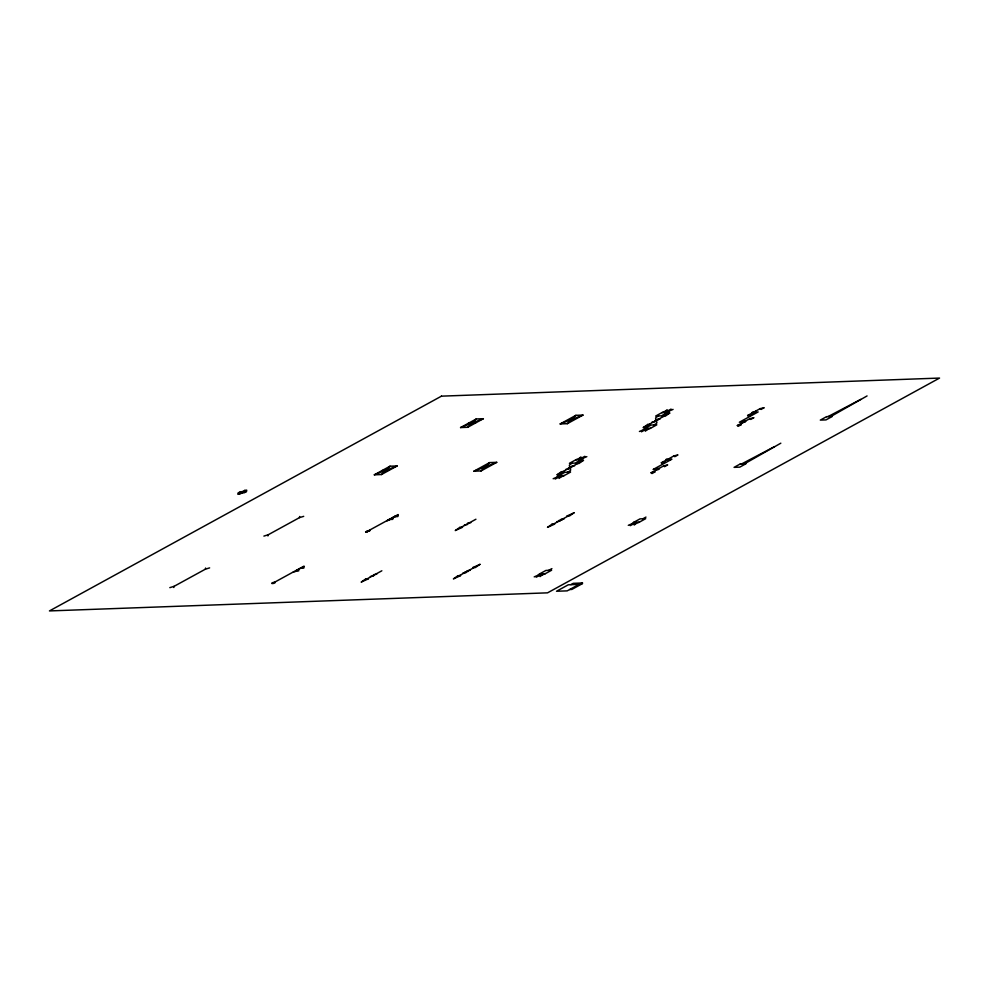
<?xml version="1.0" encoding="UTF-8"?>
<svg xmlns="http://www.w3.org/2000/svg" width="989" height="989" viewBox="0 0 989 989"><rect width="100%" height="100%" fill="white"/><g stroke="black" fill="none" stroke-linecap="round" stroke-linejoin="round"><path stroke-width="1.48" d="M304.266 566.907L298.604 569.132M173.829 587.503L174.039 586.353L205.403 569.169L209.631 567.884M205.403 569.169L205.601 568.032M267.92 535.951L268.118 534.814L299.482 517.63L303.71 516.345M299.482 517.63L299.679 516.481M381.433 474.547L390 466.215L397.121 465.955L381.433 474.547L374.324 474.807L390 466.215M467.673 427.297L476.241 418.965L483.361 418.706L467.673 427.297L460.565 427.557L476.241 418.965M481.062 470.925L489.617 462.592L496.738 462.333L481.062 470.925L473.941 471.184L489.617 462.592M567.303 423.675L575.858 415.343L582.978 415.083L567.303 423.675L560.182 423.935L575.858 415.343M579.072 458.525L580.914 456.93M559.082 478.453L560.936 476.859M665.313 411.276L667.155 409.681M645.322 431.204L647.177 429.609M540.118 576.587L541.96 575.005M634.196 525.048L636.038 523.465M669.182 459.217C666.512 457.734 662.494 461.616 671.914 459.18L653.099 469.491C666.03 466.351 654.78 471.852 656.066 469.318M755.423 411.968L756.004 411.412L752.777 412.895L758.155 411.931L739.339 422.241L745.372 421.227M389.184 519.509C397.714 516.468 379.442 524.331 390.915 518.644M394.376 516.666C402.956 513.575 384.449 521.66 396.107 515.788M293.325 571.963C294.252 572.038 298.357 570.678 296.7 570.109M744.618 463.754L780.828 443.183M830.859 416.505L867.069 395.934M742.183 422.13L741.565 422.587L745.174 421.227M275.214 581.891C276.191 584.116 266.721 584.079 275.214 581.891L304.043 566.091M398.122 514.54L366.066 532.045M296.477 571.012L298.715 570.9M581.693 458.043A4.451 1.026 -18.6 0 0 575.709 459.86L569.429 463.297L575.128 463.087L581.396 459.65A4.451 1.026 -18.6 0 0 581.693 458.043L584.845 456.312M661.95 412.611L655.67 416.048L661.369 415.837L667.637 412.401A4.451 1.026 -18.6 0 0 667.934 410.794A4.451 1.026 -18.6 0 0 661.95 412.611L667.637 412.401M572.285 463.198L571.432 463.656A6.688 1.533 -18.6 0 0 569.367 465.621L570.641 469.763A6.688 1.533 -18.6 0 1 568.576 471.728L567.723 472.198M658.526 415.949L657.673 416.406A6.688 1.533 -18.6 0 0 655.608 418.372L656.881 422.513A6.688 1.533 -18.6 0 1 654.817 424.479L653.964 424.949M664.793 412.512L671.086 409.063M367.08 578.874L381.841 570.789M461.158 527.322L475.919 519.237M562.803 471.642L577.564 463.557M649.044 424.392L663.804 416.307M558.315 477.353A4.451 1.026 -18.6 0 1 558.612 475.734L564.88 472.297L570.566 472.087L564.299 475.524A4.451 1.026 -18.6 0 1 558.315 477.353L555.163 479.072M644.853 428.484L651.121 425.047L656.807 424.837L650.539 428.274A4.451 1.026 -18.6 0 1 644.556 430.091A4.451 1.026 -18.6 0 1 644.853 428.484L650.539 428.274M641.404 431.822L647.696 428.373M661.369 462.765L665.412 461.826L662.271 463.544L661.369 462.765L666.079 460.194M669.306 458.476L673.917 455.892L677.947 454.952L674.819 456.671L673.917 455.892M747.61 415.516L751.652 414.576L748.512 416.295L747.61 415.516L760.158 408.642L764.188 407.703L761.06 409.421L760.158 408.642M459.304 575.66L474.065 567.575M553.383 524.121L568.143 516.035M651.096 472.767L655.126 471.815L651.998 473.533L651.096 472.767L655.905 470.183M658.934 468.477L663.644 465.893L667.674 464.941L664.534 466.66L663.644 465.893M737.337 425.517L741.367 424.565L738.239 426.284L737.337 425.517L749.885 418.644L753.915 417.692L750.775 419.41L749.885 418.644M539.351 575.487A4.451 1.026 -18.6 0 1 539.635 573.88L545.916 570.443L551.602 570.233L545.335 573.669A4.451 1.026 -18.6 0 1 539.351 575.487L536.186 577.217M633.714 522.328L639.994 518.891L645.681 518.681L639.413 522.118A4.451 1.026 -18.6 0 1 633.43 523.947A4.451 1.026 -18.6 0 1 633.714 522.328L639.413 522.118M548.759 570.332L551.899 568.613M630.265 525.666L636.57 522.229M642.838 518.792L645.978 517.074M570.888 584.623L573.249 583.337L582.583 582.991L580.234 584.276L568.279 584.808L556.523 591.249L567.204 590.866L580.345 583.671L582.472 583.597L571.815 589.444L569.689 589.518M828.003 416.604L860.789 399.371M741.762 463.853L774.548 446.62M669.034 411.14L673.076 409.397M639.413 431.488L643.456 429.745M582.793 458.389L586.836 456.646M553.172 478.738L557.215 476.995M628.287 525.332L632.33 523.589M534.208 576.871L538.251 575.141M460.565 427.557L483.361 418.706M374.324 474.807L397.121 465.955M560.182 423.935L582.978 415.083M473.941 471.184L496.738 462.333M263.89 536.1L268.118 534.814M169.811 587.639L174.039 586.353M396.441 515.887L398.283 515.38M391.224 518.731L393.066 518.211M297.281 570.27L299.111 569.726M656.956 419.41L660.207 418.916M654.631 420.684L657.883 420.201M651.825 422.241L655.077 421.759M571.382 466.301L574.634 465.807M568.391 467.933L571.642 467.451M565.782 469.392L569.034 468.897M467.562 523.181L470.813 522.687M464.41 524.924L467.661 524.442M561.109 519.25L564.348 518.755M558.97 520.412L562.222 519.93M556.832 521.611L560.071 521.129M373.483 574.72L376.735 574.238M370.331 576.476L373.57 575.981M467.018 570.789L470.269 570.307M464.892 571.963L468.143 571.469M462.741 573.163L465.992 572.668M742.047 422.946L745.731 421.401L741.849 422.933M468.403 423.255L475.524 422.995M575.709 459.86L581.396 459.65M382.162 470.504L389.283 470.245M558.612 475.734L564.299 475.524M395.785 516.604L397.949 516.53M390.618 519.435L392.794 519.361M301.694 568.156L303.87 568.082M539.635 573.88L545.335 573.669M365.646 531.822L369.849 530.475L365.621 531.822M751.776 412.722L755.992 411.375L751.788 412.685M369.824 530.599L366.276 532.045L369.799 530.636M365.745 578.924L361.183 582.101L368.427 578.825L365.745 578.924M459.823 527.372L455.261 530.561L462.506 527.273L459.823 527.372M561.455 471.691L556.894 474.868L564.138 471.592L561.455 471.691M583.461 460.318L578.899 463.507L576.216 463.606L583.461 460.318M647.696 424.442L643.134 427.619L650.379 424.343L647.696 424.442M669.701 413.068L665.14 416.258L662.457 416.357L669.701 413.068M457.969 575.709L453.395 578.899L460.639 575.61L457.969 575.709M479.962 564.348L475.4 567.525L472.717 567.624L479.962 564.348M552.047 524.17L547.486 527.36L554.718 524.071L552.047 524.17M574.04 512.797L569.479 515.986L566.808 516.085L574.04 512.797M240.339 491.731L238.028 492.992L244.295 492.769L246.607 491.496L240.339 491.731M244.827 490.359L237.805 494.203L239.808 494.129L246.83 490.284L244.827 490.359M441.453 396.156L49.45 610.93L547.547 592.844L939.55 378.07L441.453 396.156M740.341 463.915L734.073 467.352L739.76 467.142L746.04 463.705L740.341 463.915M826.581 416.666L820.314 420.102L826 419.892L832.281 416.456L826.581 416.666"/></g></svg>
